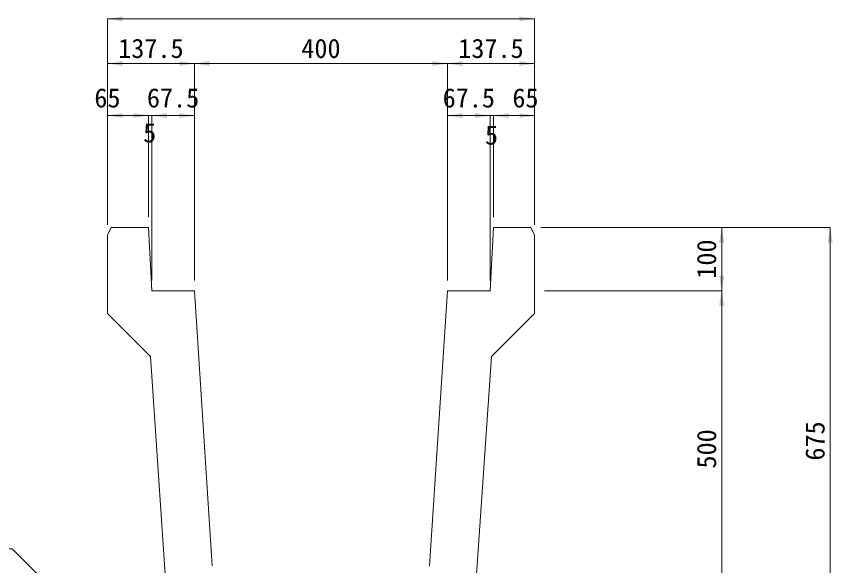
# Model space of a CAD drawing. Units: millimetres at full size; some dimension numbers follow another scale. Extents: x 47228 to 87734, y -20408 to -2620.
# Drawn here: x 83885 to 85175, y -7295 to -6427 of the extents above; entities that cross this region are included whole.
import ezdxf
from ezdxf.enums import TextEntityAlignment as Align

# ---------------------------------------------------------------- set-up
doc = ezdxf.new("R2010")
doc.units = ezdxf.units.MM
doc.header["$LTSCALE"] = 40
doc.layers.add('寸法線', color=7, linetype='Continuous', lineweight=9)
doc.layers.add('本体', color=2, linetype='Continuous', lineweight=13)
doc.styles.add('ＭＳ ゴシック', font='')
doc.styles.get('ＭＳ ゴシック').set_extended_font_data('MS Gothic')

# ---------------------------------------------------------------- blocks, each defined once
blk = doc.blocks.new('filled_arrow')
at = {"color": 0, "linetype": 'Continuous', "lineweight": -2}
blk.add_solid([(7.5, 1.25), (0, 0), (7.5, -1.25)], dxfattribs=at)

msp = doc.modelspace()

# ---------------------------------------------------------------- linework, layer by layer
at = {"layer": '寸法線'}
for p, q in [((84028.85, -6430.6), (84703.85, -6430.6)), ((84028.85, -6756.24), (84028.85, -6430.6)), ((84703.85, -6756.24), (84703.85, -6430.6)), ((84028.85, -6501.23), (84166.35, -6501.23)), ((84028.85, -6756.24), (84028.85, -6501.23)), ((84166.35, -6501.23), (84566.35, -6501.23)), ((84166.35, -6844.24), (84166.35, -6501.23)), ((84166.35, -6844.24), (84166.35, -6501.23)), ((84566.35, -6844.24), (84566.35, -6501.23)), ((84566.35, -6501.23), (84703.85, -6501.23)), ((84566.35, -6844.24), (84566.35, -6501.23)), ((84703.85, -6756.24), (84703.85, -6501.23)), ((84028.85, -6583.47), (84093.85, -6583.47)), ((84028.85, -6756.24), (84028.85, -6583.47)), ((84045.85, -6583.47), (84146.85, -6583.47)), ((84093.85, -6744.24), (84093.85, -6583.47)), ((84093.85, -6744.24), (84093.85, -6583.47)), ((84098.85, -6844.24), (84098.85, -6583.47)), ((84098.85, -6583.47), (84166.35, -6583.47)), ((84098.85, -6844.24), (84098.85, -6583.47)), ((84166.35, -6844.24), (84166.35, -6583.47)), ((84566.35, -6583.47), (84633.85, -6583.47)), ((84566.35, -6844.24), (84566.35, -6583.47)), ((84585.85, -6583.47), (84686.85, -6583.47)), ((84633.85, -6844.24), (84633.85, -6583.47)), ((84633.85, -6844.24), (84633.85, -6583.47)), ((84638.85, -6744.24), (84638.85, -6583.47)), ((84638.85, -6583.47), (84703.85, -6583.47)), ((84638.85, -6744.24), (84638.85, -6583.47)), ((84703.85, -6756.24), (84703.85, -6583.47)), ((84713.85, -6760.24), (84999.77, -6760.24)), ((84713.85, -6760.24), (85171.2, -6760.24)), ((84999.77, -6860.24), (84999.77, -6760.24)), ((85171.2, -7435.24), (85171.2, -6760.24)), ((84719.85, -6860.24), (84999.77, -6860.24)), ((84719.85, -6860.24), (84999.77, -6860.24)), ((84999.77, -7360.24), (84999.77, -6860.24))]:
    msp.add_line(p, q, dxfattribs=at)
msp.add_lwpolyline([(84035.1, -7425.24), (83878.2, -7268.35), (83662.08, -7268.35)], dxfattribs=at)
at = {"layer": '本体'}
for p, q in [((84028.85, -6772.24), (84034.85, -6760.24)), ((84034.85, -6760.24), (84093.85, -6760.24)), ((84093.85, -6760.24), (84098.85, -6860.24)), ((84638.85, -6760.24), (84633.85, -6860.24)), ((84638.85, -6760.24), (84697.85, -6760.24)), ((84703.85, -6772.24), (84697.85, -6760.24)), ((84028.85, -6772.24), (84028.85, -6896.24)), ((84703.85, -6772.24), (84703.85, -6896.24)), ((84098.85, -6860.24), (84166.35, -6860.24)), ((84166.35, -6860.24), (84194.59, -7294.78)), ((84566.35, -6860.24), (84538.1, -7294.78)), ((84566.35, -6860.24), (84633.85, -6860.24)), ((84028.85, -6896.24), (84096.85, -6964.24)), ((84703.85, -6896.24), (84635.85, -6964.24)), ((84096.85, -6964.24), (84126.22, -7395.12)), ((84635.85, -6964.24), (84606.47, -7395.12))]:
    msp.add_line(p, q, dxfattribs=at)

# ---------------------------------------------------------------- block references
at = {"layer": '寸法線', "xscale": 3.2, "yscale": 3.2}
for p in [(84028.85, -6430.6), (84028.85, -6501.23), (84166.35, -6501.23), (84566.35, -6501.23), (84028.85, -6583.47), (84098.85, -6583.47), (84098.85, -6583.47), (84566.35, -6583.47), (84638.85, -6583.47), (84638.85, -6583.47)]:
    msp.add_blockref('filled_arrow', p, dxfattribs=at)
for p, rotation in [((84703.85, -6430.6), 180), ((84166.35, -6501.23), 180), ((84566.35, -6501.23), 180), ((84703.85, -6501.23), 180), ((84093.85, -6583.47), 180), ((84093.85, -6583.47), 180), ((84166.35, -6583.47), 180), ((84633.85, -6583.47), 180), ((84633.85, -6583.47), 180), ((84703.85, -6583.47), 180), ((84999.77, -6760.24), 270), ((85171.2, -6760.24), 270), ((84999.77, -6860.24), 90), ((84999.77, -6860.24), 270)]:
    msp.add_blockref('filled_arrow', p, dxfattribs=dict(at, rotation=rotation))

# ---------------------------------------------------------------- texts
at = {"layer": '寸法線', "style": 'ＭＳ ゴシック'}
for s, p in [('137.5', (84097.6, -6477.23)), ('400', (84366.35, -6477.23)), ('137.5', (84635.1, -6477.23)), ('65', (84028.85, -6555.47)), ('67.5', (84132.6, -6555.47)), ('67.5', (84600.1, -6555.47)), ('65', (84689.6, -6555.47)), ('5', (84095.63, -6610.68)), ('5', (84636.01, -6614.2))]:
    msp.add_text(s, height=30.38, dxfattribs=at).set_placement(p, align=Align.MIDDLE_CENTER)
for s, p in [('100', (84975.77, -6810.24)), ('675', (85147.2, -7097.74)), ('500', (84975.77, -7110.24))]:
    msp.add_text(s, height=30.38, rotation=90, dxfattribs=at).set_placement(p, align=Align.MIDDLE_CENTER)

doc.saveas('drawing.dxf')
